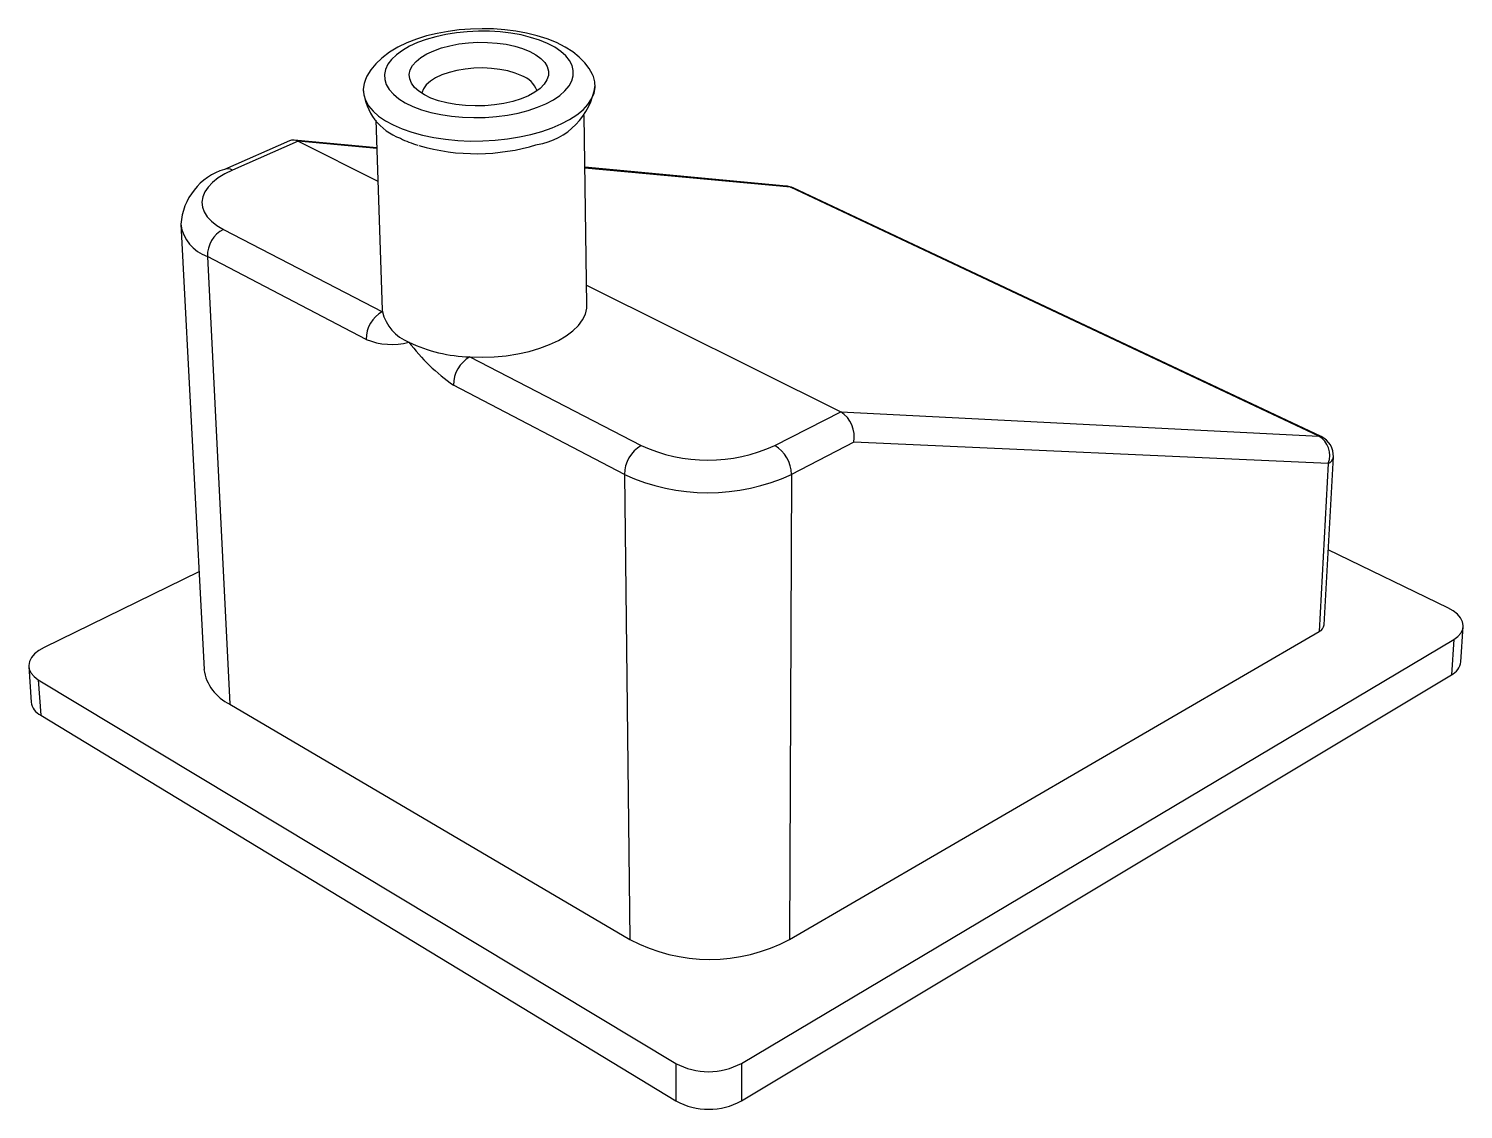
# Model space of a CAD drawing. Extents: x 0 to 131, y 0 to 169.
# Drawn here: x 73.8 to 131, y 125.6 to 168.6 of the extents above; entities outside this region: 2.
import ezdxf
from ezdxf.enums import TextEntityAlignment as Align

# ---------------------------------------------------------------- set-up
doc = ezdxf.new("R2010")
doc.units = 0
doc.layers.get('0').update_dxf_attribs({"linetype": 'CONTINUOUS'})

msp = doc.modelspace()

# ---------------------------------------------------------------- linework, layer by layer
at = {"color": 7, "linetype": 'CONTINUOUS'}
for p, q in [((96.08, 157.645), (95.967, 165.185)), ((87.675, 164.998), (87.931, 157.45)), ((84.233, 164.18), (81.644, 163.043)), ((84.576, 164.164), (81.961, 163.014)), ((87.712, 163.902), (84.419, 164.21)), ((84.576, 164.164), (87.757, 162.577)), ((104.03, 162.375), (95.998, 163.127)), ((125.228, 152.42), (104.188, 162.332)), ((125.327, 152.396), (104.292, 162.304)), ((79.904, 160.856), (80.829, 143.121)), ((81.6, 160.654), (87.936, 157.374)), ((80.965, 159.577), (81.854, 141.736)), ((87.289, 156.27), (80.965, 159.577)), ((96.068, 158.432), (106.189, 153.384)), ((87.931, 157.45), (87.936, 157.374)), ((91.42, 155.571), (98.241, 152.04)), ((97.574, 150.891), (90.766, 154.451)), ((103.563, 152.04), (106.189, 153.384)), ((106.189, 153.384), (125.228, 152.42)), ((106.71, 152.174), (104.228, 150.891)), ((125.611, 151.326), (106.71, 152.174)), ((125.447, 144.897), (125.812, 151.585)), ((97.574, 150.891), (97.792, 132.357)), ((104.228, 150.891), (104.156, 132.357)), ((125.611, 151.326), (125.248, 144.63)), ((130.378, 145.571), (125.61, 147.885)), ((80.626, 147.014), (74.463, 143.996)), ((104.156, 132.357), (125.248, 144.63)), ((130.892, 143.422), (130.987, 144.825)), ((102.237, 127.427), (130.608, 144.314)), ((130.608, 144.314), (130.514, 142.908)), ((73.847, 143.233), (73.944, 141.821)), ((102.238, 125.93), (130.514, 142.908)), ((74.229, 142.713), (99.616, 127.427)), ((74.229, 142.713), (74.325, 141.298)), ((81.854, 141.736), (97.792, 132.357)), ((74.325, 141.298), (99.627, 125.93)), ((99.616, 127.427), (99.627, 125.93)), ((102.237, 127.427), (102.238, 125.93))]:
    msp.add_line(p, q, dxfattribs=at)
at = {"color": 8, "linetype": 'CONTINUOUS'}
for p, q in [((87.713, 163.871), (84.576, 164.164)), ((104.188, 162.332), (95.998, 163.097))]:
    msp.add_line(p, q, dxfattribs=at)
at = {"color": 7, "linetype": 'CONTINUOUS'}
for points in [[(96.302, 166.827), (96.174, 167.056), (95.997, 167.292), (95.778, 167.514), (95.517, 167.724), (95.212, 167.917), (94.869, 168.092), (94.494, 168.243), (94.096, 168.369), (93.68, 168.472), (93.249, 168.55), (92.807, 168.606), (92.357, 168.638), (91.903, 168.648), (91.448, 168.635), (90.997, 168.599), (90.552, 168.541), (90.118, 168.461), (89.697, 168.358), (89.293, 168.232), (88.909, 168.083), (88.547, 167.909), (88.211, 167.708), (87.906, 167.479), (87.668, 167.251), (87.473, 167.011), (87.321, 166.762), (87.265, 166.63)], [(94.515, 168.056), (94.194, 168.189), (93.839, 168.303), (93.457, 168.397), (93.052, 168.469), (92.629, 168.519), (92.195, 168.545), (91.756, 168.548), (91.316, 168.528), (90.883, 168.484), (90.462, 168.417), (90.059, 168.329), (89.679, 168.22), (89.328, 168.091), (89.01, 167.945), (88.73, 167.784), (88.491, 167.609), (88.298, 167.423), (88.154, 167.228), (88.059, 167.028), (88.017, 166.824), (88.027, 166.62), (88.091, 166.419), (88.206, 166.223), (88.372, 166.036), (88.587, 165.859), (88.848, 165.696), (89.151, 165.549), (89.492, 165.42), (89.866, 165.311), (90.268, 165.224), (90.692, 165.16), (91.131, 165.12), (91.58, 165.104), (92.032, 165.114), (92.48, 165.148), (92.918, 165.206), (93.34, 165.287), (93.738, 165.391), (94.108, 165.515), (94.445, 165.658), (94.743, 165.817), (94.998, 165.99), (95.207, 166.175), (95.368, 166.369), (95.477, 166.57), (95.534, 166.773), (95.539, 166.977), (95.49, 167.179), (95.39, 167.375), (95.24, 167.563), (95.042, 167.741), (94.8, 167.906), (94.515, 168.056)], [(93.802, 167.742), (94.045, 167.609), (94.245, 167.462), (94.398, 167.303), (94.5, 167.135), (94.55, 166.96), (94.546, 166.783), (94.488, 166.607), (94.377, 166.435), (94.215, 166.271), (94.004, 166.117), (93.75, 165.978), (93.457, 165.855), (93.13, 165.752), (92.777, 165.67), (92.403, 165.612), (92.017, 165.577), (91.626, 165.568), (91.238, 165.583), (90.861, 165.624), (90.503, 165.689), (90.17, 165.776), (89.869, 165.884), (89.605, 166.011), (89.385, 166.154), (89.213, 166.311), (89.091, 166.477), (89.021, 166.651), (89.006, 166.828), (89.044, 167.004), (89.136, 167.178), (89.279, 167.344), (89.469, 167.5), (89.704, 167.644), (89.979, 167.772), (90.288, 167.882), (90.625, 167.971), (90.984, 168.039), (91.358, 168.084), (91.74, 168.106), (92.123, 168.103), (92.5, 168.075), (92.862, 168.025), (93.204, 167.951), (93.52, 167.856), (93.802, 167.742)], [(93.484, 166.776), (93.224, 166.88), (92.933, 166.965), (92.615, 167.028), (92.278, 167.067), (91.931, 167.082), (91.58, 167.073), (91.235, 167.04), (90.902, 166.983), (90.59, 166.903), (90.306, 166.804), (90.056, 166.685), (89.847, 166.552), (89.682, 166.406), (89.567, 166.25), (89.504, 166.089), (89.5, 166.069)], [(87.257, 166.624), (87.204, 166.47), (87.171, 166.244), (87.191, 166.018), (87.262, 165.795), (87.386, 165.578), (87.561, 165.368), (87.784, 165.169), (88.054, 164.982), (88.367, 164.811)], [(88.367, 164.811), (88.721, 164.656), (89.11, 164.52), (89.532, 164.405), (89.98, 164.311), (90.449, 164.241), (90.934, 164.195), (91.429, 164.173), (91.929, 164.176), (92.427, 164.204), (92.917, 164.257), (93.394, 164.333), (93.852, 164.432), (94.286, 164.552), (94.69, 164.693), (95.06, 164.852), (95.392, 165.028), (95.681, 165.218), (95.926, 165.42), (96.122, 165.632), (96.269, 165.851), (96.364, 166.074), (96.408, 166.3), (96.399, 166.526), (96.338, 166.748), (96.305, 166.823)], [(81.961, 163.014), (81.659, 162.866), (81.394, 162.702), (81.171, 162.526), (80.991, 162.339), (80.859, 162.144), (80.776, 161.945), (80.744, 161.743), (80.763, 161.543), (80.833, 161.346), (80.954, 161.156), (81.124, 160.975), (81.34, 160.807), (81.6, 160.654)], [(91.42, 155.571), (91.902, 155.56), (92.386, 155.577), (92.865, 155.621), (93.331, 155.694), (93.778, 155.792), (94.2, 155.915), (94.591, 156.061), (94.945, 156.228), (95.258, 156.413), (95.524, 156.614), (95.742, 156.828), (95.907, 157.051), (96.018, 157.281), (96.074, 157.515), (96.08, 157.645)], [(130.608, 144.314), (130.773, 144.433), (130.894, 144.568), (130.966, 144.715), (130.988, 144.868), (130.959, 145.023), (130.88, 145.175), (130.755, 145.32), (130.585, 145.453), (130.378, 145.571)], [(74.463, 143.996), (74.254, 143.876), (74.083, 143.74), (73.955, 143.592), (73.876, 143.436), (73.846, 143.278), (73.868, 143.122), (73.941, 142.973), (74.062, 142.835), (74.229, 142.713)]]:
    msp.add_lwpolyline(points, dxfattribs=at)
at = {"color": 8, "linetype": 'CONTINUOUS'}
for points in [[(104.188, 162.332), (104.074, 162.369), (104.03, 162.375)], [(104.188, 162.332), (104.257, 162.317), (104.292, 162.304)], [(125.228, 152.42), (125.294, 152.408), (125.327, 152.396)]]:
    msp.add_lwpolyline(points, dxfattribs=at)
at = {"color": 7, "linetype": 'CONTINUOUS'}
for centre, radius, start, end in [((93.157, 165.833), 0.998, 19.8792, 70.8858), ((93.665, 166.766), 2.767, 279.093, 352.1096), ((89.441, 166.416), 2.278, 185.7193, 249.658), ((84.388, 163.817), 0.395, 61.553, 113.0926), ((90.53, 168.051), 4.214, 243.4924, 253.7301), ((91.676, 171.9), 8.233, 253.8859, 287.0189), ((82.35, 160.7), 2.447, 106.7702, 176.366), ((103.956, 161.592), 0.787, 64.7791, 84.6552), ((82.143, 159.608), 1.178, 117.4605, 181.5537), ((88.53, 156.285), 1.241, 118.5763, 180.7005), ((89.624, 157.774), 1.735, 193.3287, 248.6039), ((88.307, 158.776), 2.705, 247.9029, 284.6615), ((95.091, 160.722), 7.617, 216.8009, 235.4052), ((91.606, 161.649), 6.081, 244.5368, 268.2476), ((92.043, 154.457), 1.277, 119.1931, 180.228), ((105.56, 152.397), 1.171, 349.0176, 57.4853), ((98.925, 150.875), 1.351, 120.408, 179.2958), ((100.902, 157.868), 6.406, 245.4605, 294.5395), ((102.861, 150.867), 1.367, 1.0411, 59.149), ((124.775, 151.648), 0.896, 338.9664, 59.599), ((124.968, 151.63), 0.846, 356.9409, 64.8558), ((100.901, 158.084), 7.925, 245.174, 294.826), ((125.109, 144.942), 0.341, 294.0586, 352.4247), ((82.639, 143.389), 1.831, 188.417, 244.5969), ((130.219, 143.52), 0.68, 295.7053, 351.7044), ((74.63, 141.92), 0.693, 188.1754, 243.8729), ((100.974, 138.403), 6.833, 242.2437, 297.7563), ((100.926, 129.851), 2.755, 241.5935, 298.4065), ((100.932, 128.321), 2.725, 241.3611, 298.6389)]:
    msp.add_arc(centre, radius, start, end, dxfattribs=at)
at = {"color": 8, "linetype": 'CONTINUOUS'}
for centre, radius, start, end in [((81.773, 162.71), 0.357, 58.3039, 111.276), ((81.479, 161.083), 1.591, 188.2184, 251.1515), ((125.485, 151.632), 0.331, 292.3807, 351.8071)]:
    msp.add_arc(centre, radius, start, end, dxfattribs=at)

# ---------------------------------------------------------------- texts
at = {"color": 7, "linetype": 'CONTINUOUS'}
for s, width, p in [('Edition étudiante de SolidWorks.', 0.667188, (0, 5.449)), ('A usage universitaire uniquement.', 0.668182, (0, 0))]:
    msp.add_text(s, height=3.633, dxfattribs=dict(at, width=width)).set_placement(p, align=Align.BOTTOM_LEFT)

doc.saveas('drawing.dxf')
